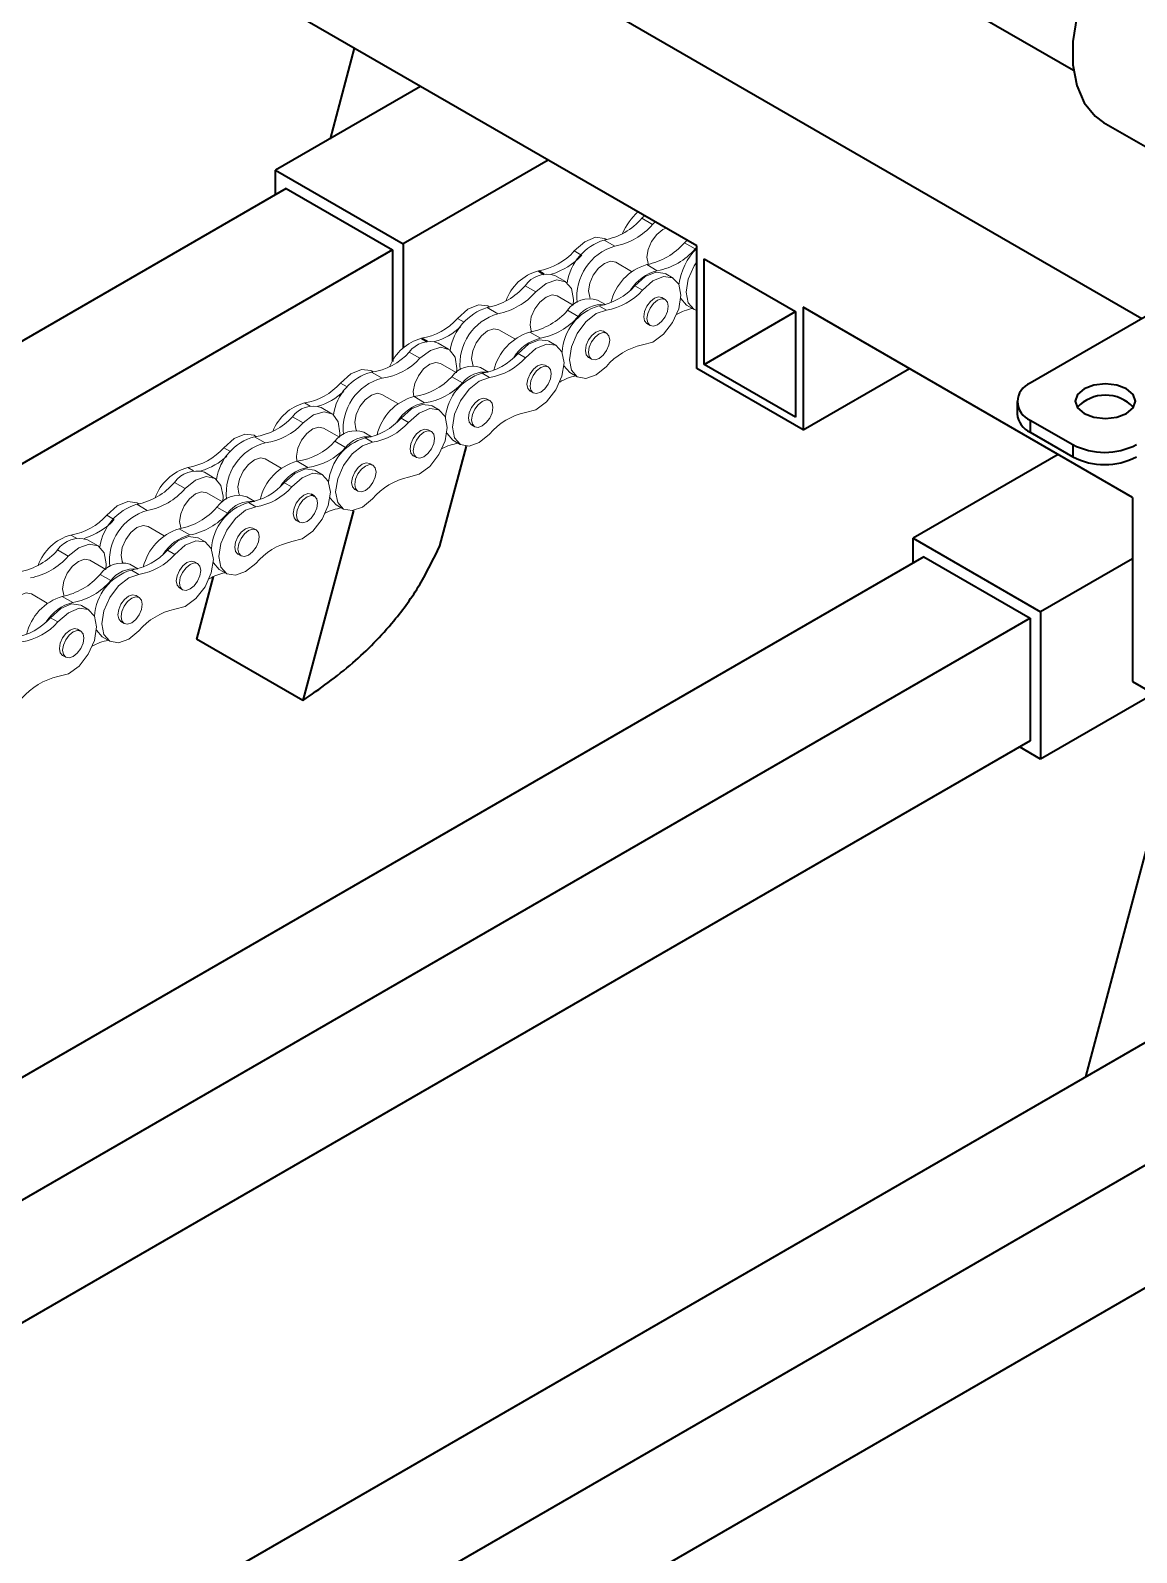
# Model space of a CAD drawing. Header units: millimetres. Extents: x -250 to 3947, y -1468 to 870.
# Drawn here: x 1706.1 to 1742.9, y 177.9 to 228.6 of the extents above; entities that cross this region are included whole.
import ezdxf

# ---------------------------------------------------------------- set-up
doc = ezdxf.new("R2010")
doc.units = ezdxf.units.MM

msp = doc.modelspace()

# ---------------------------------------------------------------- linework, layer by layer
at = {"color": 7, "linetype": 'Continuous', "lineweight": 40}
for p, q in [((1701.6885, 249.8606), (1740.847, 227.2549)), ((1743.1237, 218.9885), (1692.6476, 248.1278)), ((1728.3155, 221.413), (1707.8094, 233.251)), ((1716.9176, 227.9929), (1716.1141, 224.9801)), ((1719.1254, 226.7184), (1714.3004, 223.933)), ((1741.8472, 225.5228), (1745.3827, 223.4818)), ((1714.3004, 223.1165), (1714.3004, 223.933)), ((1714.3004, 223.933), (1718.543, 221.4838)), ((1723.368, 224.2692), (1718.543, 221.4838)), ((1714.6539, 223.3206), (1674.1177, 199.9196)), ((1714.6539, 223.3206), (1718.1895, 221.2796)), ((1718.1895, 221.2796), (1677.6533, 197.8786)), ((1718.1895, 221.2796), (1718.1895, 217.5696)), ((1718.543, 221.4838), (1718.543, 218.0193)), ((1728.3155, 217.3303), (1728.3155, 221.413)), ((1728.563, 220.9844), (1731.6036, 219.2291)), ((1728.563, 217.4733), (1728.563, 220.9844)), ((1745.9619, 220.6269), (1739.4115, 216.8455)), ((1731.8511, 219.372), (1731.8511, 215.2893)), ((1742.8112, 213.0449), (1731.8511, 219.372)), ((1728.563, 217.4733), (1731.6036, 219.2285)), ((1731.6036, 219.2291), (1731.6036, 215.718)), ((1731.8511, 215.2893), (1728.3155, 217.3303)), ((1731.6036, 215.718), (1728.563, 217.4733)), ((1731.8511, 215.2893), (1735.3872, 217.3307)), ((1738.9721, 216.2332), (1738.9721, 215.8249)), ((1739.4115, 215.6209), (1740.8257, 214.8044)), ((1739.4115, 215.6209), (1739.4115, 215.2126)), ((1739.4115, 215.2126), (1740.8257, 214.3962)), ((1719.765, 211.4346), (1720.65, 214.753)), ((1740.8257, 214.8044), (1740.8257, 214.3962)), ((1740.3386, 214.4723), (1735.5136, 211.6869)), ((1715.5978, 213.0879), (1715.4918, 213.1491)), ((1742.8112, 213.0449), (1742.8112, 206.9208)), ((1716.8958, 212.6121), (1715.2099, 206.29)), ((1735.5136, 210.8704), (1735.5136, 211.6869)), ((1735.5136, 211.6869), (1739.7562, 209.2377)), ((1735.8671, 211.0745), (1695.3309, 187.6735)), ((1735.8671, 211.0745), (1739.4027, 209.0335)), ((1742.8112, 211.0013), (1739.7562, 209.2377)), ((1712.2291, 210.4111), (1711.6744, 208.331)), ((1739.7562, 209.2377), (1739.7562, 204.3384)), ((1739.4027, 209.0335), (1698.8665, 185.6324)), ((1739.4027, 209.0335), (1739.4027, 204.9508)), ((1715.2099, 206.29), (1711.6744, 208.331)), ((1742.8112, 206.9208), (1748.1145, 203.8593)), ((1743.5204, 206.5114), (1739.7562, 204.3384)), ((1744.4937, 205.9495), (1741.2456, 193.7692)), ((1739.4027, 204.9508), (1702.4026, 183.5911)), ((1739.7562, 204.3384), (1739.0491, 204.7466)), ((1709.4719, 175.4267), (1754.3017, 201.3064)), ((1713.0075, 173.3857), (1754.3017, 197.2243)), ((1715.8353, 170.9354), (1755.6447, 193.9169))]:
    msp.add_line(p, q, dxfattribs=at)
at = {"color": 7, "linetype": 'Continuous', "lineweight": 15}
for p, q in [((1726.491, 222.333), (1726.5767, 222.4168)), ((1726.491, 222.333), (1726.8446, 222.1289)), ((1726.8446, 222.1289), (1726.9303, 222.2127)), ((1725.2343, 221.6075), (1725.5879, 221.4034)), ((1725.3196, 221.6201), (1725.2678, 221.65)), ((1727.9052, 221.5166), (1727.991, 221.6004)), ((1728.2588, 221.3125), (1727.9052, 221.5166)), ((1728.2588, 221.3125), (1728.3155, 221.3692)), ((1724.2414, 221.245), (1724.4627, 221.1172)), ((1726.1486, 220.5642), (1725.6189, 220.87)), ((1727.0021, 220.587), (1726.6485, 220.7911)), ((1723.9493, 220.2237), (1723.5958, 220.4278)), ((1727.5306, 220.3437), (1727.2831, 220.4866)), ((1722.6019, 220.0878), (1722.9555, 219.8837)), ((1726.5042, 219.9387), (1726.2567, 220.0816)), ((1721.3452, 219.3624), (1721.6988, 219.1583)), ((1721.4306, 219.375), (1721.3788, 219.4049)), ((1724.2041, 219.4416), (1723.6744, 219.7474)), ((1724.3697, 219.0673), (1724.0161, 219.2714)), ((1725.274, 219.4591), (1725.01, 219.6114)), ((1725.3067, 219.2775), (1725.0592, 219.4204)), ((1727.2617, 219.633), (1727.1556, 219.6942)), ((1727.9777, 219.444), (1728.2252, 219.3012)), ((1720.3523, 218.9998), (1720.5736, 218.8721)), ((1726.6557, 218.8281), (1726.7617, 218.7669)), ((1722.2595, 218.3191), (1721.7298, 218.6249)), ((1723.113, 218.3419), (1722.7594, 218.546)), ((1723.6415, 218.0986), (1723.394, 218.2415)), ((1725.3171, 218.5104), (1725.2111, 218.5716)), ((1718.7489, 217.8793), (1719.1024, 217.6752)), ((1720.0603, 217.9786), (1719.7067, 218.1827)), ((1722.6151, 217.6936), (1722.3676, 217.8365)), ((1717.5517, 217.22), (1717.4914, 217.2549)), ((1720.315, 217.1965), (1719.7853, 217.5023)), ((1721.3849, 217.2139), (1721.1209, 217.3663)), ((1723.3726, 217.3878), (1723.2665, 217.4491)), ((1724.7111, 217.7056), (1724.8172, 217.6444)), ((1716.4649, 216.8498), (1716.6862, 216.7221)), ((1717.4933, 217.2153), (1717.8468, 217.0112)), ((1720.5166, 216.8588), (1720.1631, 217.0629)), ((1721.4176, 217.0324), (1721.1702, 217.1753)), ((1724.0887, 217.1989), (1724.3362, 217.056)), ((1718.3721, 216.1691), (1717.8424, 216.4749)), ((1719.2611, 216.1948), (1718.9075, 216.3989)), ((1721.428, 216.2653), (1721.322, 216.3265)), ((1722.7666, 216.583), (1722.8726, 216.5218)), ((1714.8615, 215.7293), (1715.215, 215.5252)), ((1716.1729, 215.8286), (1715.8193, 216.0327)), ((1719.7541, 215.9486), (1719.5066, 216.0915)), ((1716.4276, 215.0465), (1715.8979, 215.3523)), ((1717.4975, 215.0639), (1717.2335, 215.2163)), ((1718.7277, 215.5436), (1718.4802, 215.6865)), ((1719.4852, 215.2378), (1719.3792, 215.2991)), ((1720.822, 215.4605), (1720.9281, 215.3992)), ((1712.5776, 214.6999), (1712.7988, 214.5721)), ((1713.6644, 215.07), (1713.604, 215.1049)), ((1713.6059, 215.0653), (1713.9595, 214.8612)), ((1716.6293, 214.7088), (1716.2757, 214.9129)), ((1717.5303, 214.8824), (1717.2828, 215.0253)), ((1720.1996, 214.9538), (1720.4471, 214.8109)), ((1714.4848, 214.0191), (1713.9551, 214.3249)), ((1715.3737, 214.0448), (1715.0201, 214.2489)), ((1718.8792, 214.433), (1718.9853, 214.3718)), ((1712.2855, 213.6786), (1711.9319, 213.8828)), ((1715.8668, 213.7986), (1715.6193, 213.9415)), ((1717.5407, 214.1153), (1717.4346, 214.1765)), ((1710.9381, 213.5427), (1711.2916, 213.3386)), ((1712.5402, 212.8965), (1712.0105, 213.2023)), ((1714.8403, 213.3936), (1714.5928, 213.5365)), ((1716.9346, 213.3105), (1717.0407, 213.2492)), ((1709.6814, 212.8173), (1710.0349, 212.6132)), ((1709.7667, 212.8299), (1709.7149, 212.8598)), ((1712.7058, 212.5222), (1712.3523, 212.7263)), ((1713.6101, 212.914), (1713.3462, 213.0663)), ((1713.6429, 212.7324), (1713.3954, 212.8753)), ((1716.3122, 212.8038), (1716.5597, 212.6609)), ((1708.6885, 212.4547), (1708.9097, 212.327)), ((1714.9918, 212.283), (1715.0979, 212.2218)), ((1710.5957, 211.774), (1710.066, 212.0798)), ((1711.4492, 211.7968), (1711.0956, 212.0009)), ((1711.9777, 211.5535), (1711.7302, 211.6964)), ((1713.6533, 211.9653), (1713.5472, 212.0265)), ((1707.049, 211.2976), (1707.4025, 211.0935)), ((1708.3964, 211.4335), (1708.0429, 211.6376)), ((1710.9512, 211.1485), (1710.7037, 211.2913)), ((1713.0473, 211.1605), (1713.1533, 211.0993)), ((1708.6511, 210.6514), (1708.1214, 210.9572)), ((1709.721, 210.6688), (1709.4571, 210.8212)), ((1711.7088, 210.8427), (1711.6027, 210.904)), ((1712.4248, 210.6538), (1712.6723, 210.5109)), ((1708.8167, 210.2771), (1708.4632, 210.4812)), ((1709.7538, 210.4873), (1709.5063, 210.6302)), ((1706.7066, 209.5288), (1706.1769, 209.8346)), ((1707.5601, 209.5516), (1707.2065, 209.7557)), ((1709.7642, 209.7202), (1709.6581, 209.7814)), ((1711.1027, 210.0379), (1711.2088, 209.9767)), ((1708.0886, 209.3084), (1707.8411, 209.4512)), ((1707.0621, 208.9034), (1706.8147, 209.0462)), ((1707.8197, 208.5976), (1707.7136, 208.6588)), ((1709.1582, 208.9154), (1709.2642, 208.8541)), ((1708.5357, 208.4087), (1708.7832, 208.2658)), ((1707.2136, 207.7928), (1707.3197, 207.7316))]:
    msp.add_line(p, q, dxfattribs=at)
at = {"color": 8, "linetype": 'Continuous', "lineweight": 40}
for p, q in [((1723.044, 220.5838), (1723.2311, 220.4758)), ((1719.1549, 218.3387), (1719.342, 218.2306))]:
    msp.add_line(p, q, dxfattribs=at)
at = {"color": 8, "linetype": 'Continuous', "lineweight": 15}
for p, q in [((1715.2675, 216.1887), (1715.4546, 216.0806)), ((1711.3801, 214.0387), (1711.5673, 213.9307)), ((1707.4911, 211.7936), (1707.6782, 211.6855))]:
    msp.add_line(p, q, dxfattribs=at)
at = {"color": 7, "linetype": 'Continuous', "lineweight": 40, "flags": 128}
for points in [[(1746.8468, 234.1833), (1746.3978, 234.3627), (1745.8157, 234.4147), (1745.1805, 234.3019), (1744.5152, 234.0283), (1743.8438, 233.6038), (1743.1906, 233.0437), (1742.5792, 232.3683), (1742.0317, 231.602), (1741.5679, 230.7725), (1741.2045, 229.9097), (1740.9547, 229.045), (1740.8275, 228.2094), (1740.8275, 227.4332), (1740.9547, 226.7445), (1741.2045, 226.1681), (1741.5679, 225.725), (1741.8472, 225.5228)], [(1741.2016, 215.8378), (1741.526, 215.7127), (1741.9087, 215.6688), (1742.2914, 215.7127), (1742.6158, 215.8378), (1742.8326, 216.0251), (1742.9087, 216.246), (1742.8326, 216.467), (1742.6158, 216.6542), (1742.2914, 216.7794), (1741.9087, 216.8233), (1741.526, 216.7794), (1741.2016, 216.6542), (1740.9848, 216.467), (1740.9087, 216.246), (1740.9848, 216.0251), (1741.2016, 215.8378)]]:
    msp.add_lwpolyline(points, dxfattribs=at)
at = {"color": 7, "linetype": 'Continuous', "lineweight": 15, "flags": 128}
for points in [[(1727.2926, 222.0036), (1727.1885, 221.9554), (1726.9855, 221.7916), (1726.8135, 221.5596), (1726.6985, 221.2945), (1726.6581, 221.0369), (1726.6985, 220.8258), (1726.7116, 220.7998)], [(1724.2414, 221.245), (1724.5872, 221.5539), (1724.9422, 221.7006), (1725.2479, 221.6608), (1725.2678, 221.65)], [(1725.6189, 220.87), (1725.4469, 220.9034), (1725.2439, 220.8329), (1725.041, 220.6691), (1724.8689, 220.437), (1724.754, 220.172), (1724.7136, 219.9143), (1724.754, 219.7032), (1724.7698, 219.6723)], [(1728.3155, 219.2623), (1728.2275, 219.2999), (1728.0342, 219.5204), (1727.9663, 219.8735), (1728.0342, 220.305), (1728.2275, 220.7486), (1728.3155, 220.8878)], [(1722.9555, 219.8837), (1723.3062, 220.1633), (1723.6559, 220.2821), (1723.9518, 220.2223), (1724.1493, 219.9929), (1724.2186, 219.6286), (1724.2053, 219.4409)], [(1726.2567, 220.0816), (1726.6025, 220.3905), (1726.9574, 220.5372), (1727.2631, 220.4974), (1727.2831, 220.4866)], [(1726.5042, 219.9387), (1726.85, 220.2477), (1727.2049, 220.3943), (1727.5106, 220.3545), (1727.7168, 220.1349), (1727.7895, 219.7714), (1727.7168, 219.324), (1727.5106, 218.8663), (1727.2049, 218.4735), (1726.85, 218.2104), (1726.5042, 218.1201)], [(1723.6744, 219.7474), (1723.5023, 219.7808), (1723.2994, 219.7103), (1723.0964, 219.5465), (1722.9244, 219.3144), (1722.8094, 219.0494), (1722.7691, 218.7917), (1722.8094, 218.5807), (1722.8225, 218.5547)], [(1720.3523, 218.9998), (1720.6981, 219.3088), (1721.0531, 219.4555), (1721.3588, 219.4157), (1721.3788, 219.4049)], [(1725.3067, 217.3987), (1724.9675, 217.1217), (1724.6273, 217.0008), (1724.3384, 217.0548), (1724.1451, 217.2752), (1724.0772, 217.6283), (1724.1451, 218.0598), (1724.3384, 218.5034), (1724.6273, 218.891), (1724.9675, 219.1629), (1725.3067, 219.2775)], [(1726.6557, 218.8281), (1726.6556, 218.8282), (1726.579, 218.9164), (1726.5521, 219.0571), (1726.579, 219.2288), (1726.6556, 219.4055), (1726.7703, 219.5603), (1726.9056, 219.6694), (1727.0409, 219.7165), (1727.1556, 219.6942)], [(1727.3653, 219.404), (1727.3383, 219.5447), (1727.2617, 219.6329), (1727.147, 219.6552), (1727.0117, 219.6082), (1726.8764, 219.499), (1726.7617, 219.3443), (1726.6851, 219.1676), (1726.6581, 218.9958), (1726.6851, 218.8551), (1726.7617, 218.7669), (1726.8764, 218.7446), (1727.0117, 218.7917), (1727.147, 218.9008), (1727.2617, 219.0556), (1727.3383, 219.2323), (1727.3653, 219.404)], [(1727.9777, 219.444), (1727.7867, 219.6632), (1727.7851, 219.6668)], [(1721.7298, 218.6249), (1721.5578, 218.6583), (1721.3549, 218.5877), (1721.1519, 218.424), (1720.9798, 218.1919), (1720.8649, 217.9268), (1720.8245, 217.6692), (1720.8649, 217.4581), (1720.8807, 217.4272)], [(1722.3676, 217.8365), (1722.7134, 218.1454), (1723.0683, 218.2921), (1723.3741, 218.2523), (1723.394, 218.2415)], [(1724.6075, 217.9345), (1724.6345, 218.1063), (1724.7111, 218.283), (1724.8258, 218.4377), (1724.9611, 218.5469), (1725.0964, 218.5939), (1725.2111, 218.5716)], [(1725.4207, 218.2815), (1725.3938, 218.4222), (1725.3172, 218.5104), (1725.2025, 218.5327), (1725.0672, 218.4856), (1724.9319, 218.3765), (1724.8172, 218.2217), (1724.7405, 218.045), (1724.7136, 217.8733), (1724.7405, 217.7326), (1724.8172, 217.6444), (1724.9319, 217.6221), (1725.0672, 217.6691), (1725.2025, 217.7783), (1725.3172, 217.933), (1725.3938, 218.1097), (1725.4207, 218.2815)], [(1719.1024, 217.6752), (1719.4556, 217.9391), (1719.802, 218.0392), (1720.0893, 217.9603), (1720.2742, 217.7144), (1720.3287, 217.3385), (1720.3162, 217.1958)], [(1722.6151, 217.6936), (1722.9609, 218.0025), (1723.3158, 218.1492), (1723.6215, 218.1094), (1723.8277, 217.8897), (1723.9004, 217.5263), (1723.8277, 217.0789), (1723.6215, 216.6212), (1723.3158, 216.2284), (1722.9609, 215.9652), (1722.6151, 215.875)], [(1724.7111, 217.7056), (1724.7111, 217.7056), (1724.6345, 217.7938), (1724.6075, 217.9345)], [(1716.4649, 216.8498), (1716.8107, 217.1588), (1717.1657, 217.3055), (1717.4714, 217.2657), (1717.4914, 217.2549)], [(1719.7853, 217.5023), (1719.6336, 217.5371), (1719.4325, 217.4775), (1719.2281, 217.3227), (1719.0514, 217.0964), (1718.9293, 216.8329), (1718.8804, 216.5726), (1718.8981, 216.3983)], [(1722.7666, 216.583), (1722.7665, 216.583), (1722.6899, 216.6712), (1722.663, 216.8119), (1722.6899, 216.9837), (1722.7665, 217.1604), (1722.8813, 217.3151), (1723.0166, 217.4243), (1723.1519, 217.4713), (1723.2665, 217.4491)], [(1723.4762, 217.1589), (1723.4493, 217.2996), (1723.3726, 217.3878), (1723.2579, 217.4101), (1723.1226, 217.3631), (1722.9873, 217.2539), (1722.8726, 217.0992), (1722.796, 216.9225), (1722.7691, 216.7507), (1722.796, 216.61), (1722.8726, 216.5218), (1722.9873, 216.4995), (1723.1226, 216.5465), (1723.2579, 216.6557), (1723.3726, 216.8104), (1723.4493, 216.9871), (1723.4762, 217.1589)], [(1724.0887, 217.1989), (1723.8976, 217.4181), (1723.896, 217.4217)], [(1721.4176, 215.1536), (1721.0784, 214.8765), (1720.7382, 214.7557), (1720.4493, 214.8096), (1720.256, 215.0301), (1720.1881, 215.3832), (1720.256, 215.8147), (1720.4493, 216.2583), (1720.7382, 216.6459), (1721.0784, 216.9178), (1721.4176, 217.0324)], [(1717.8424, 216.4749), (1717.6908, 216.5097), (1717.4897, 216.45), (1717.2852, 216.2953), (1717.1085, 216.0689), (1716.9864, 215.8055), (1716.9376, 215.5451), (1716.9694, 215.3274), (1716.9934, 215.2772)], [(1720.7185, 215.6894), (1720.7454, 215.8612), (1720.822, 216.0379), (1720.9367, 216.1926), (1721.072, 216.3018), (1721.2073, 216.3488), (1721.322, 216.3265)], [(1721.5316, 216.0364), (1721.5047, 216.1771), (1721.4281, 216.2653), (1721.3134, 216.2875), (1721.1781, 216.2405), (1721.0428, 216.1313), (1720.9281, 215.9766), (1720.8514, 215.7999), (1720.8245, 215.6282), (1720.8514, 215.4874), (1720.9281, 215.3992), (1721.0428, 215.377), (1721.1781, 215.424), (1721.3134, 215.5332), (1721.4281, 215.6879), (1721.5047, 215.8646), (1721.5316, 216.0364)], [(1715.215, 215.5252), (1715.5682, 215.7891), (1715.9146, 215.8892), (1716.2019, 215.8103), (1716.3868, 215.5644), (1716.4414, 215.1885), (1716.4289, 215.0458)], [(1718.4802, 215.6865), (1718.826, 215.9954), (1719.181, 216.1421), (1719.4867, 216.1023), (1719.5066, 216.0915)], [(1718.7277, 215.5436), (1719.0735, 215.8526), (1719.4284, 215.9992), (1719.7342, 215.9594), (1719.9403, 215.7397), (1720.0131, 215.3763), (1719.9403, 214.9289), (1719.7342, 214.4712), (1719.4284, 214.0784), (1719.0735, 213.8153), (1718.7277, 213.725)], [(1715.8979, 215.3523), (1715.7462, 215.3872), (1715.5452, 215.3275), (1715.3407, 215.1727), (1715.164, 214.9464), (1715.0419, 214.683), (1714.9931, 214.4226), (1715.0107, 214.2483)], [(1718.8792, 214.433), (1718.8792, 214.433), (1718.8025, 214.5212), (1718.7756, 214.662), (1718.8025, 214.8337), (1718.8792, 215.0104), (1718.9939, 215.1651), (1719.1292, 215.2743), (1719.2645, 215.3213), (1719.3792, 215.2991)], [(1719.5888, 215.0089), (1719.5619, 215.1496), (1719.4852, 215.2378), (1719.3705, 215.2601), (1719.2352, 215.2131), (1719.0999, 215.1039), (1718.9852, 214.9492), (1718.9086, 214.7725), (1718.8817, 214.6007), (1718.9086, 214.46), (1718.9852, 214.3718), (1719.0999, 214.3495), (1719.2352, 214.3966), (1719.3705, 214.5057), (1719.4852, 214.6605), (1719.5619, 214.8372), (1719.5888, 215.0089)], [(1720.822, 215.4605), (1720.822, 215.4605), (1720.7454, 215.5487), (1720.7185, 215.6894)], [(1712.5776, 214.6999), (1712.9234, 215.0088), (1713.2783, 215.1555), (1713.584, 215.1157), (1713.604, 215.1049)], [(1717.5303, 213.0036), (1717.191, 212.7265), (1716.8508, 212.6057), (1716.5619, 212.6597), (1716.3686, 212.8801), (1716.3007, 213.2332), (1716.3686, 213.6647), (1716.5619, 214.1083), (1716.8508, 214.4959), (1717.191, 214.7678), (1717.5303, 214.8824)], [(1720.1996, 214.9538), (1720.0085, 215.173), (1719.9999, 215.193)], [(1713.9551, 214.3249), (1713.8034, 214.3597), (1713.6023, 214.3), (1713.3979, 214.1453), (1713.2212, 213.9189), (1713.0991, 213.6555), (1713.0502, 213.3951), (1713.0821, 213.1774), (1713.106, 213.1272)], [(1716.8311, 213.5394), (1716.858, 213.7112), (1716.9346, 213.8879), (1717.0493, 214.0426), (1717.1846, 214.1518), (1717.3199, 214.1988), (1717.4346, 214.1765)], [(1711.2916, 213.3386), (1711.6423, 213.6182), (1711.992, 213.737), (1712.2879, 213.6772), (1712.4855, 213.4478), (1712.5548, 213.0834), (1712.5415, 212.8958)], [(1714.5928, 213.5365), (1714.9386, 213.8454), (1715.2936, 213.9921), (1715.5993, 213.9523), (1715.6193, 213.9415)], [(1714.8403, 213.3936), (1715.1861, 213.7026), (1715.5411, 213.8492), (1715.8468, 213.8094), (1716.053, 213.5897), (1716.1257, 213.2263), (1716.053, 212.7789), (1715.8468, 212.3212), (1715.5411, 211.9284), (1715.1861, 211.6653), (1714.8403, 211.575)], [(1717.6442, 213.8864), (1717.6173, 214.0271), (1717.5407, 214.1153), (1717.426, 214.1376), (1717.2907, 214.0905), (1717.1554, 213.9813), (1717.0407, 213.8266), (1716.9641, 213.6499), (1716.9371, 213.4782), (1716.9641, 213.3375), (1717.0407, 213.2492), (1717.1554, 213.227), (1717.2907, 213.274), (1717.426, 213.3832), (1717.5407, 213.5379), (1717.6173, 213.7146), (1717.6442, 213.8864)], [(1712.0105, 213.2023), (1711.8385, 213.2357), (1711.6356, 213.1652), (1711.4326, 213.0014), (1711.2606, 212.7693), (1711.1456, 212.5043), (1711.1052, 212.2466), (1711.1456, 212.0356), (1711.1587, 212.0096)], [(1714.9918, 212.283), (1714.9918, 212.2831), (1714.9152, 212.3713), (1714.8882, 212.512), (1714.9152, 212.6837), (1714.9918, 212.8604), (1715.1065, 213.0151), (1715.2418, 213.1243), (1715.3771, 213.1714), (1715.4918, 213.1491)], [(1716.9346, 213.3105), (1716.9346, 213.3105), (1716.858, 213.3987), (1716.8311, 213.5394)], [(1708.6885, 212.4547), (1709.0343, 212.7637), (1709.3892, 212.9103), (1709.695, 212.8706), (1709.7149, 212.8598)], [(1713.6429, 210.8536), (1713.3037, 210.5765), (1712.9634, 210.4557), (1712.6745, 210.5097), (1712.4813, 210.7301), (1712.4134, 211.0832), (1712.4813, 211.5147), (1712.6745, 211.9583), (1712.9634, 212.3459), (1713.3037, 212.6178), (1713.6429, 212.7324)], [(1715.7014, 212.8589), (1715.6745, 212.9996), (1715.5979, 213.0879), (1715.4832, 213.1101), (1715.3479, 213.0631), (1715.2126, 212.9539), (1715.0979, 212.7992), (1715.0212, 212.6225), (1714.9943, 212.4507), (1715.0212, 212.31), (1715.0979, 212.2218), (1715.2126, 212.1995), (1715.3479, 212.2466), (1715.4832, 212.3557), (1715.5979, 212.5105), (1715.6745, 212.6872), (1715.7014, 212.8589)], [(1716.3122, 212.8038), (1716.1212, 213.023), (1716.1125, 213.043)], [(1710.066, 212.0798), (1709.894, 212.1132), (1709.691, 212.0426), (1709.4881, 211.8789), (1709.316, 211.6468), (1709.201, 211.3817), (1709.1607, 211.1241), (1709.201, 210.913), (1709.2169, 210.8821)], [(1710.7037, 211.2913), (1711.0495, 211.6003), (1711.4045, 211.747), (1711.7102, 211.7072), (1711.7302, 211.6964)], [(1712.9437, 211.3894), (1712.9706, 211.5612), (1713.0473, 211.7379), (1713.162, 211.8926), (1713.2973, 212.0018), (1713.4326, 212.0488), (1713.5472, 212.0265)], [(1713.7569, 211.7364), (1713.73, 211.8771), (1713.6533, 211.9653), (1713.5386, 211.9876), (1713.4033, 211.9405), (1713.268, 211.8314), (1713.1533, 211.6766), (1713.0767, 211.4999), (1713.0498, 211.3282), (1713.0767, 211.1875), (1713.1533, 211.0993), (1713.268, 211.077), (1713.4033, 211.124), (1713.5386, 211.2332), (1713.6533, 211.3879), (1713.73, 211.5646), (1713.7569, 211.7364)], [(1707.4025, 211.0935), (1707.7532, 211.373), (1708.1029, 211.4919), (1708.3989, 211.4321), (1708.5964, 211.2027), (1708.6657, 210.8383), (1708.6524, 210.6507)], [(1710.9512, 211.1485), (1711.297, 211.4574), (1711.652, 211.6041), (1711.9577, 211.5643), (1712.1639, 211.3446), (1712.2366, 210.9812), (1712.1639, 210.5338), (1711.9577, 210.0761), (1711.652, 209.6833), (1711.297, 209.4201), (1710.9512, 209.3299)], [(1713.0473, 211.1605), (1713.0473, 211.1605), (1712.9706, 211.2487), (1712.9437, 211.3894)], [(1708.1214, 210.9572), (1707.9494, 210.9906), (1707.7465, 210.9201), (1707.5435, 210.7563), (1707.3715, 210.5242), (1707.2565, 210.2592), (1707.2161, 210.0015), (1707.2565, 209.7905), (1707.2696, 209.7645)], [(1711.1027, 210.0379), (1711.1027, 210.0379), (1711.0261, 210.1261), (1710.9992, 210.2668), (1711.0261, 210.4386), (1711.1027, 210.6153), (1711.2174, 210.77), (1711.3527, 210.8792), (1711.488, 210.9262), (1711.6027, 210.904)], [(1711.8123, 210.6138), (1711.7854, 210.7545), (1711.7088, 210.8427), (1711.5941, 210.865), (1711.4588, 210.818), (1711.3235, 210.7088), (1711.2088, 210.5541), (1711.1321, 210.3774), (1711.1052, 210.2056), (1711.1321, 210.0649), (1711.2088, 209.9767), (1711.3235, 209.9544), (1711.4588, 210.0014), (1711.5941, 210.1106), (1711.7088, 210.2653), (1711.7854, 210.442), (1711.8123, 210.6138)], [(1712.4248, 210.6538), (1712.2338, 210.873), (1712.2322, 210.8766)], [(1709.7538, 208.6085), (1709.4146, 208.3314), (1709.0744, 208.2106), (1708.7854, 208.2645), (1708.5922, 208.485), (1708.5243, 208.8381), (1708.5922, 209.2696), (1708.7854, 209.7132), (1709.0744, 210.1008), (1709.4146, 210.3727), (1709.7538, 210.4873)], [(1706.1769, 209.8346), (1706.0049, 209.8681), (1705.8019, 209.7975), (1705.599, 209.6337), (1705.4269, 209.4017), (1705.312, 209.1366), (1705.2716, 208.8789), (1705.312, 208.6679), (1705.3278, 208.637)], [(1709.0546, 209.1443), (1709.0815, 209.3161), (1709.1582, 209.4927), (1709.2729, 209.6475), (1709.4082, 209.7567), (1709.5435, 209.8037), (1709.6581, 209.7814)], [(1709.8678, 209.4913), (1709.8409, 209.632), (1709.7642, 209.7202), (1709.6495, 209.7425), (1709.5142, 209.6954), (1709.3789, 209.5862), (1709.2642, 209.4315), (1709.1876, 209.2548), (1709.1607, 209.083), (1709.1876, 208.9423), (1709.2642, 208.8541), (1709.3789, 208.8318), (1709.5142, 208.8789), (1709.6495, 208.9881), (1709.7642, 209.1428), (1709.8409, 209.3195), (1709.8678, 209.4913)], [(1706.8147, 209.0462), (1707.1604, 209.3552), (1707.5154, 209.5018), (1707.8211, 209.4621), (1707.8411, 209.4512)], [(1707.0621, 208.9034), (1707.4079, 209.2123), (1707.7629, 209.359), (1708.0686, 209.3192), (1708.2748, 209.0995), (1708.3475, 208.7361), (1708.2748, 208.2887), (1708.0686, 207.831), (1707.7629, 207.4382), (1707.4079, 207.175), (1707.0621, 207.0847)], [(1709.1582, 208.9154), (1709.1582, 208.9154), (1709.0815, 209.0036), (1709.0546, 209.1443)], [(1707.2136, 207.7928), (1707.2136, 207.7928), (1707.137, 207.881), (1707.1101, 208.0217), (1707.137, 208.1935), (1707.2136, 208.3702), (1707.3283, 208.5249), (1707.4636, 208.6341), (1707.5989, 208.6811), (1707.7136, 208.6588)], [(1707.9232, 208.3687), (1707.8963, 208.5094), (1707.8197, 208.5976), (1707.705, 208.6199), (1707.5697, 208.5729), (1707.4344, 208.4637), (1707.3197, 208.309), (1707.243, 208.1323), (1707.2161, 207.9605), (1707.243, 207.8198), (1707.3197, 207.7316), (1707.4344, 207.7093), (1707.5697, 207.7563), (1707.705, 207.8655), (1707.8197, 208.0202), (1707.8963, 208.1969), (1707.9232, 208.3687)], [(1708.5357, 208.4087), (1708.3447, 208.6279), (1708.3431, 208.6315)]]:
    msp.add_lwpolyline(points, dxfattribs=at)
at = {"color": 7, "linetype": 'Continuous', "lineweight": 15}
for centre, radius, start, end in [((1724.8246, 223.7684), 2.1993, 280.73567, 319.25895), ((1727.7311, 221.031), 2.0426, 132.24193, 157.25908), ((1725.1782, 223.5643), 2.1993, 280.73567, 319.25895), ((1725.7477, 219.918), 1.7657, 106.90238, 171.22286), ((1726.0726, 219.7245), 1.7475, 106.10491, 186.30227), ((1726.2388, 222.9519), 2.1993, 280.73567, 319.25895), ((1726.5924, 222.7478), 2.1993, 280.73567, 319.25895), ((1729.7132, 219.8911), 2.0032, 134.24525, 173.41121), ((1722.7092, 222.605), 2.0488, 279.40473, 318.40616), ((1722.8146, 222.6624), 2.2886, 286.97739, 317.01806), ((1727.1573, 219.1165), 1.7502, 106.89774, 166.61854), ((1723.4676, 219.0389), 1.6019, 105.33227, 160.43075), ((1723.327, 219.5908), 0.8791, 72.1985, 145.57305), ((1727.3423, 219.1809), 1.4467, 103.60116, 148.01206), ((1720.9355, 221.5232), 2.1993, 280.73569, 319.25893), ((1721.2891, 221.3191), 2.1993, 280.73569, 319.25893), ((1724.7245, 221.4416), 2.0488, 279.40473, 318.40616), ((1724.9719, 221.2988), 2.0488, 279.40473, 318.40616), ((1721.8586, 217.6729), 1.7657, 106.9025, 171.22274), ((1722.3498, 220.7068), 2.1993, 280.73569, 319.25893), ((1725.5257, 217.7923), 1.6936, 105.98767, 177.17299), ((1724.7412, 218.7744), 0.8791, 72.1985, 145.57305), ((1725.1423, 218.5014), 0.9577, 83.50536, 143.77979), ((1728.4988, 217.6803), 1.6826, 101.15105, 120.46329), ((1718.8201, 220.3599), 2.0488, 279.40493, 318.40598), ((1722.1835, 217.4793), 1.7475, 106.10512, 186.30206), ((1722.7033, 220.5027), 2.1993, 280.73569, 319.25893), ((1719.57, 216.8099), 1.5841, 105.19024, 158.36456), ((1718.9646, 220.3326), 2.1963, 286.64941, 312.85778), ((1723.2682, 216.8713), 1.7502, 106.89786, 166.61842), ((1723.4532, 216.9357), 1.4467, 103.60165, 148.01157), ((1717.2134, 219.2637), 2.0674, 277.78096, 317.96188), ((1719.4327, 217.3842), 0.8442, 71.06011, 144.09306), ((1720.8354, 219.1965), 2.0488, 279.40493, 318.40598), ((1726.9722, 215.9886), 2.1823, 102.38555, 139.74622), ((1717.5669, 219.0596), 2.0674, 277.78096, 317.96188), ((1720.8469, 216.5678), 0.8442, 71.06011, 144.09306), ((1721.0828, 219.0537), 2.0488, 279.40493, 318.40598), ((1714.9327, 218.2099), 2.0488, 279.40501, 318.4059), ((1717.9364, 215.5451), 1.728, 104.85732, 171.77365), ((1718.2758, 215.3371), 1.7282, 104.37197, 186.63323), ((1718.6276, 218.4473), 2.0674, 277.78096, 317.96188), ((1718.9812, 218.2432), 2.0674, 277.78096, 317.96188), ((1721.6372, 215.5502), 1.6909, 106.03522, 174.59497), ((1721.2435, 216.2967), 0.9189, 82.61433, 142.28065), ((1724.6098, 215.4351), 1.6826, 101.15105, 120.46329), ((1715.0765, 218.1837), 2.1975, 286.65716, 312.85003), ((1719.3435, 214.7476), 1.7079, 104.78901, 167.18547), ((1713.326, 217.1137), 2.0674, 277.78062, 317.96218), ((1715.6826, 214.6599), 1.5841, 105.19118, 158.36362), ((1715.5453, 215.2342), 0.8442, 71.05992, 144.09325), ((1719.5293, 214.8268), 1.3941, 101.09501, 148.64732), ((1723.0832, 213.7434), 2.1823, 102.38578, 139.74597), ((1713.6796, 216.9096), 2.0674, 277.78062, 317.96218), ((1716.9595, 214.4178), 0.8442, 71.05992, 144.09325), ((1716.948, 217.0466), 2.0488, 279.40501, 318.4059), ((1717.1955, 216.9037), 2.0488, 279.40501, 318.4059), ((1711.0453, 216.0599), 2.0488, 279.40493, 318.40598), ((1714.049, 213.3951), 1.728, 104.85731, 171.77342), ((1714.3884, 213.1871), 1.7282, 104.37183, 186.63311), ((1714.7403, 216.2973), 2.0674, 277.78062, 317.96218), ((1715.0938, 216.0932), 2.0674, 277.78062, 317.96218), ((1717.7498, 213.4002), 1.6909, 106.03529, 174.59516), ((1717.3561, 214.1467), 0.9189, 82.61416, 142.28083), ((1720.5767, 213.3067), 1.5507, 97.03823, 118.32411), ((1711.1884, 216.0351), 2.199, 286.66634, 312.84085), ((1715.4559, 212.5978), 1.7077, 104.78519, 167.18929), ((1711.8037, 212.4938), 1.6019, 105.33165, 160.43137), ((1711.6632, 213.0457), 0.8791, 72.1989, 145.57291), ((1715.642, 212.6768), 1.3941, 101.09501, 148.64732), ((1719.1958, 211.5935), 2.1823, 102.3854, 139.74636), ((1709.2717, 214.9781), 2.1993, 280.73559, 319.25903), ((1709.6253, 214.774), 2.1993, 280.73559, 319.25903), ((1713.0606, 214.8966), 2.0488, 279.40493, 318.40598), ((1713.3081, 214.7537), 2.0488, 279.40493, 318.40598), ((1710.1948, 211.1278), 1.7658, 106.90238, 171.22262), ((1710.6859, 214.1617), 2.1993, 280.73559, 319.25903), ((1713.8619, 211.2472), 1.6936, 105.98742, 177.17302), ((1713.0774, 212.2293), 0.8791, 72.1989, 145.57291), ((1713.4785, 211.9563), 0.9578, 83.50569, 143.77963), ((1716.6893, 211.1568), 1.5507, 97.03791, 118.32391), ((1707.1563, 213.8148), 2.0488, 279.40501, 318.4059), ((1707.2617, 213.8722), 2.2887, 286.97804, 317.01742), ((1710.5197, 210.9342), 1.7475, 106.10491, 186.30227), ((1711.0395, 213.9576), 2.1993, 280.73559, 319.25903), ((1707.9146, 210.2487), 1.6019, 105.33238, 160.43065), ((1707.7741, 210.8006), 0.8791, 72.1989, 145.57291), ((1711.6043, 210.3262), 1.7502, 106.89775, 166.6183), ((1711.7894, 210.3906), 1.4467, 103.60168, 148.01142), ((1705.3826, 212.733), 2.1993, 280.73559, 319.25903), ((1709.1715, 212.6514), 2.0488, 279.40501, 318.4059), ((1709.419, 212.5086), 2.0488, 279.40501, 318.4059), ((1715.3084, 209.4435), 2.1823, 102.38541, 139.74635), ((1705.7362, 212.5289), 2.1993, 280.73559, 319.25903), ((1709.1883, 209.9842), 0.8791, 72.1989, 145.57291), ((1709.5894, 209.7112), 0.9578, 83.50569, 143.77963), ((1706.7968, 211.9166), 2.1993, 280.73559, 319.25903), ((1707.1504, 211.7125), 2.1993, 280.73559, 319.25903), ((1709.9728, 209.0021), 1.6936, 105.98747, 177.17297), ((1712.9458, 208.8902), 1.6824, 101.14983, 120.46412), ((1707.7152, 208.0811), 1.7502, 106.89775, 166.6183), ((1707.9003, 208.1455), 1.4467, 103.60168, 148.01142), ((1711.4193, 207.1984), 2.1823, 102.3854, 139.74636), ((1705.2824, 210.4063), 2.0488, 279.40501, 318.4059), ((1705.5299, 210.2635), 2.0488, 279.40501, 318.4059), ((1709.0567, 206.6451), 1.6824, 101.14983, 120.46412), ((1707.5302, 204.9532), 2.1823, 102.3854, 139.74636)]:
    msp.add_arc(centre, radius, start, end, dxfattribs=at)
at = {"color": 7, "linetype": 'Continuous', "lineweight": 40}
for centre, radius, start, end in [((1739.6439, 216.2332), 0.6549, 110.78366, 249.21684), ((1741.9087, 215.1689), 1.2795, 43.02557, 136.97462), ((1739.7228, 215.8997), 0.7544, 185.69428, 245.62681), ((1741.8864, 216.8515), 2.3055, 242.60919, 297.39064), ((1741.8864, 216.4432), 2.3055, 242.60919, 297.39064)]:
    msp.add_arc(centre, radius, start, end, dxfattribs=at)
msp.add_open_spline([(1715.2099, 206.29), (1715.7709, 206.6821), (1716.8184, 207.4143), (1718.1404, 208.7633), (1719.1289, 210.1138), (1719.5546, 210.9977), (1719.765, 211.4346)], degree=3, knots=[0, 0, 0, 0, 0.32242284, 0.60203326, 0.80328423, 1, 1, 1, 1], dxfattribs=at)

doc.saveas('drawing.dxf')
